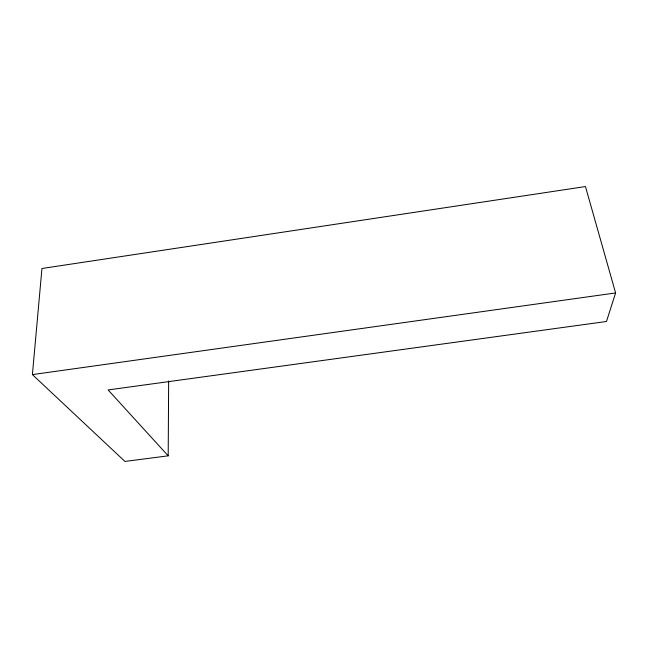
<?xml version="1.0" encoding="UTF-8"?>
<svg xmlns="http://www.w3.org/2000/svg" width="648" height="648" viewBox="0 0 648 648"><rect width="100%" height="100%" fill="white"/><g stroke="black" fill="none" stroke-linecap="round" stroke-linejoin="round"><path stroke-width="0.97" d="M168.197 455.828L108.111 389.942L606.479 321.489L615.6 292.945L585.46 186.559L41.95 268.491L32.4 374.601L124.934 461.441L168.197 455.828L168.65 381.008M32.4 374.601L615.6 292.945"/></g></svg>
